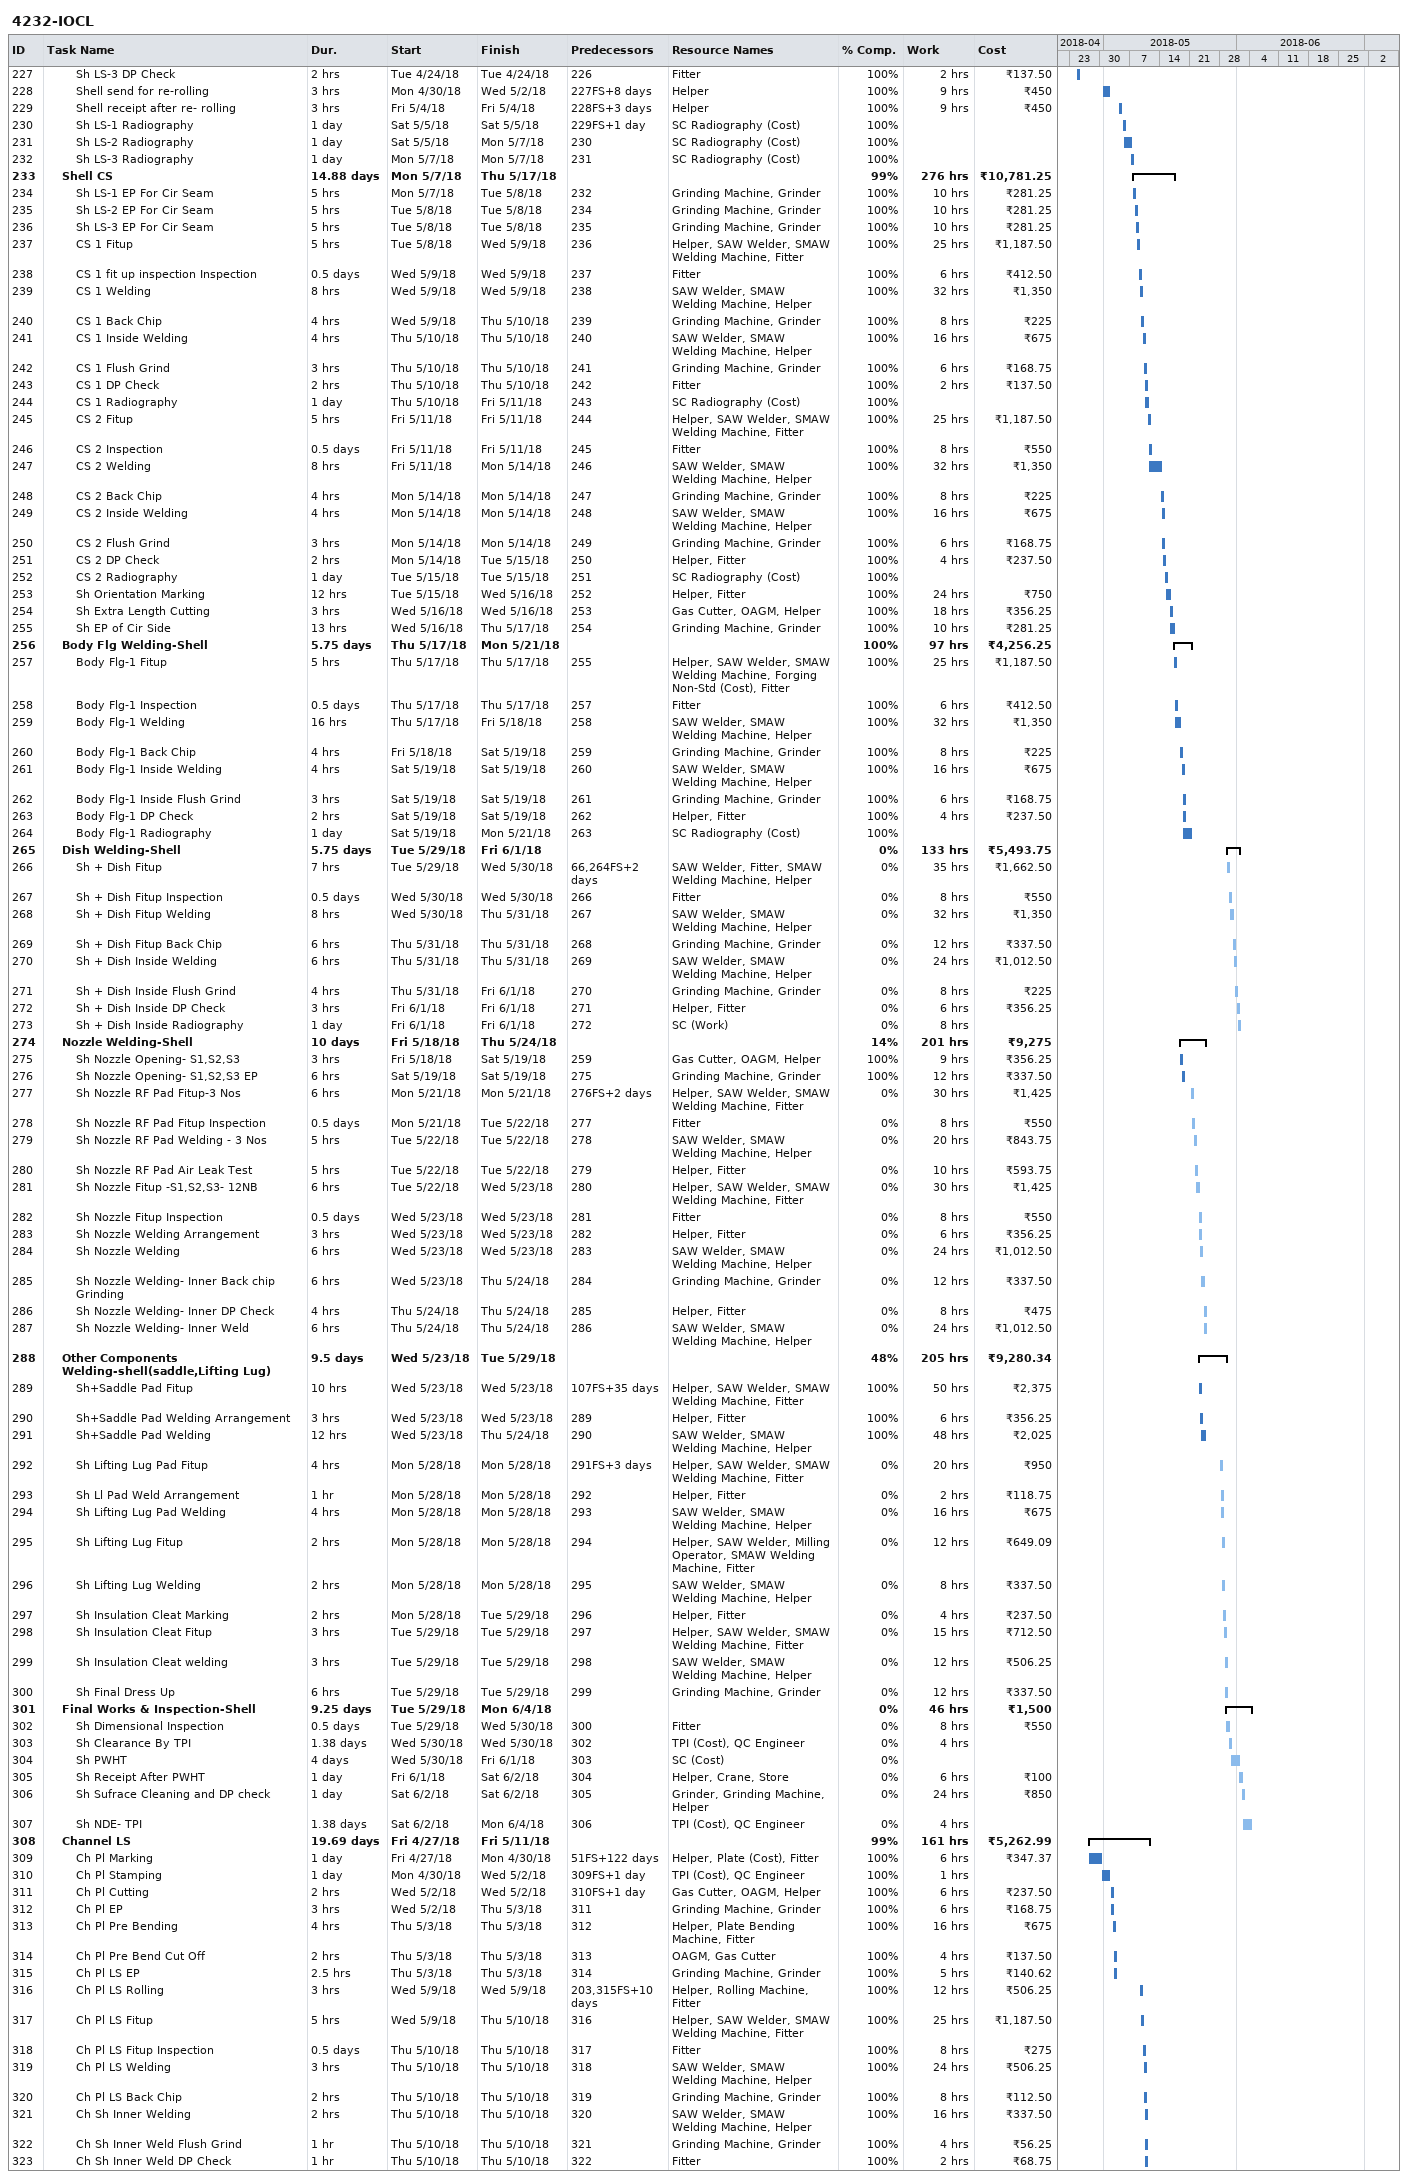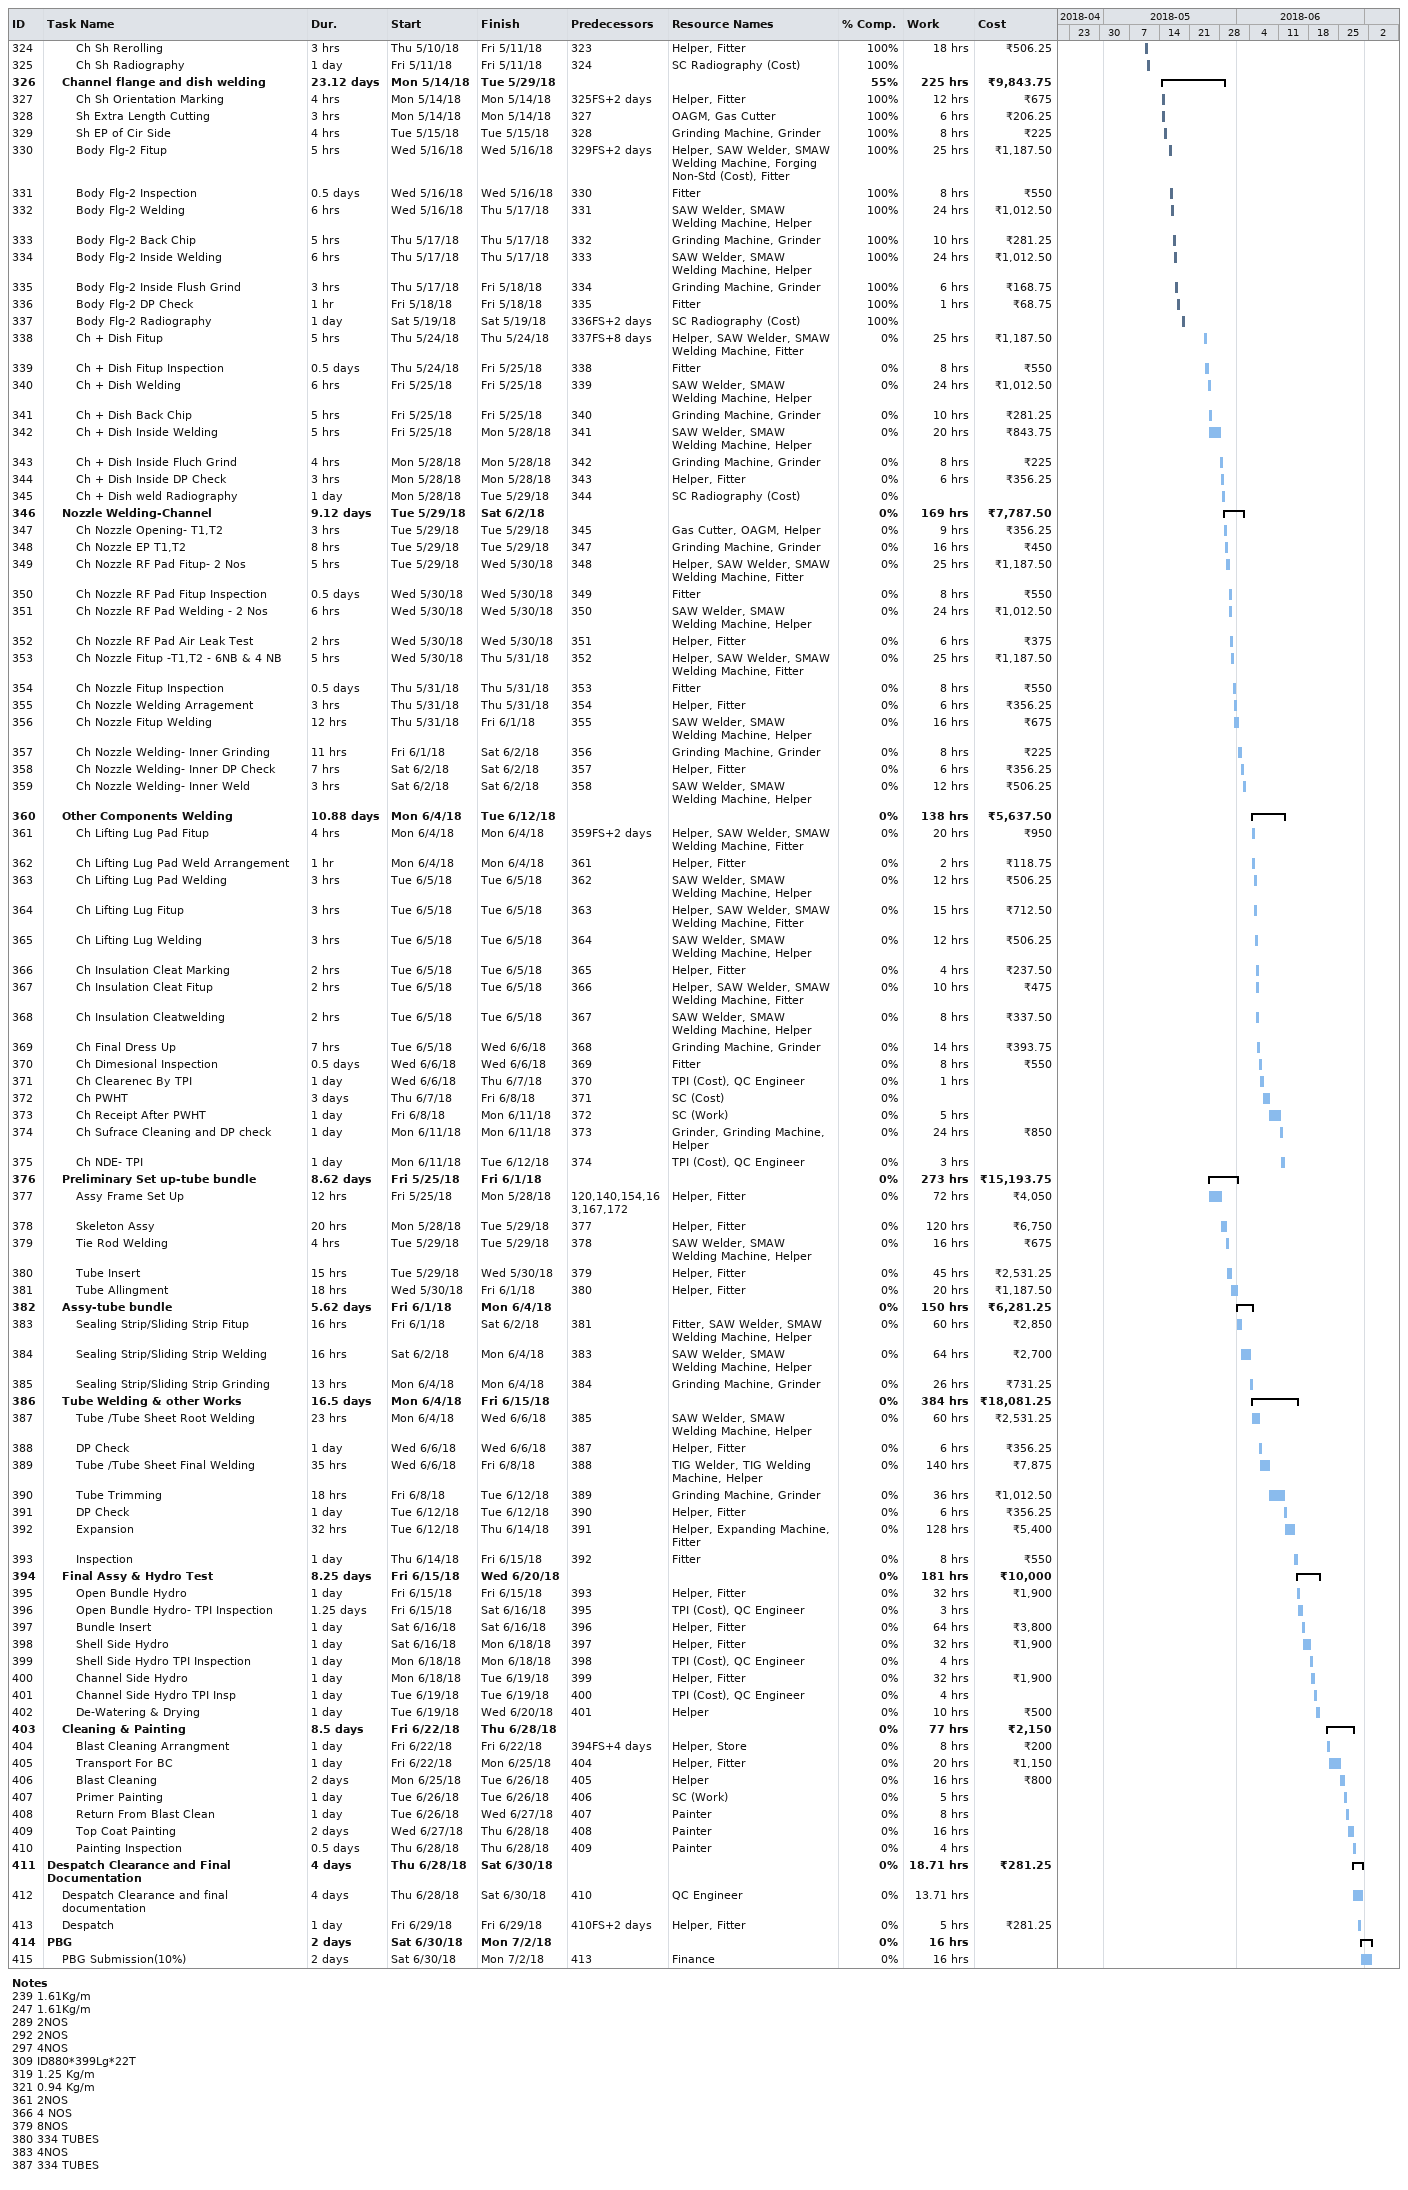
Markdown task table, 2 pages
4232-IOCL

| ID | Level | Task | Duration | Start | Finish | Predecessors | Resources | % complete | Work (h) | Cost (₹) |
|---|---|---|---|---|---|---|---|---|---|---|
| 227 | 3 | Sh LS-3 DP Check | 2h | 2018-04-24 | 2018-04-24 | 226 | Fitter | 100 | 2 | 137.50 |
| 228 | 3 | Shell send for re-rolling | 3h | 2018-04-30 | 2018-05-02 | 227FS+8d | Helper | 100 | 9 | 450 |
| 229 | 3 | Shell receipt after re- rolling | 3h | 2018-05-04 | 2018-05-04 | 228FS+3d | Helper | 100 | 9 | 450 |
| 230 | 3 | Sh LS-1 Radiography | 1d | 2018-05-05 | 2018-05-05 | 229FS+1d | SC Radiography (Cost) | 100 |  |  |
| 231 | 3 | Sh LS-2 Radiography | 1d | 2018-05-05 | 2018-05-07 | 230 | SC Radiography (Cost) | 100 |  |  |
| 232 | 3 | Sh LS-3 Radiography | 1d | 2018-05-07 | 2018-05-07 | 231 | SC Radiography (Cost) | 100 |  |  |
| 233 | 2 | **Shell CS** | 14.88d | 2018-05-07 | 2018-05-17 |  |  | 99 | 276 | 10781.25 |
| 234 | 3 | Sh LS-1 EP For Cir Seam | 5h | 2018-05-07 | 2018-05-08 | 232 | Grinding Machine, Grinder | 100 | 10 | 281.25 |
| 235 | 3 | Sh LS-2 EP For Cir Seam | 5h | 2018-05-08 | 2018-05-08 | 234 | Grinding Machine, Grinder | 100 | 10 | 281.25 |
| 236 | 3 | Sh LS-3 EP For Cir Seam | 5h | 2018-05-08 | 2018-05-08 | 235 | Grinding Machine, Grinder | 100 | 10 | 281.25 |
| 237 | 3 | CS 1 Fitup | 5h | 2018-05-08 | 2018-05-09 | 236 | Helper, SAW Welder, SMAW Welding Machine, Fitter | 100 | 25 | 1187.50 |
| 238 | 3 | CS 1 fit up inspection Inspection | 0.5d | 2018-05-09 | 2018-05-09 | 237 | Fitter | 100 | 6 | 412.50 |
| 239 | 3 | CS 1 Welding | 8h | 2018-05-09 | 2018-05-09 | 238 | SAW Welder, SMAW Welding Machine, Helper | 100 | 32 | 1350 |
| 240 | 3 | CS 1 Back Chip | 4h | 2018-05-09 | 2018-05-10 | 239 | Grinding Machine, Grinder | 100 | 8 | 225 |
| 241 | 3 | CS 1 Inside Welding | 4h | 2018-05-10 | 2018-05-10 | 240 | SAW Welder, SMAW Welding Machine, Helper | 100 | 16 | 675 |
| 242 | 3 | CS 1 Flush Grind | 3h | 2018-05-10 | 2018-05-10 | 241 | Grinding Machine, Grinder | 100 | 6 | 168.75 |
| 243 | 3 | CS 1 DP Check | 2h | 2018-05-10 | 2018-05-10 | 242 | Fitter | 100 | 2 | 137.50 |
| 244 | 3 | CS 1 Radiography | 1d | 2018-05-10 | 2018-05-11 | 243 | SC Radiography (Cost) | 100 |  |  |
| 245 | 3 | CS 2 Fitup | 5h | 2018-05-11 | 2018-05-11 | 244 | Helper, SAW Welder, SMAW Welding Machine, Fitter | 100 | 25 | 1187.50 |
| 246 | 3 | CS 2 Inspection | 0.5d | 2018-05-11 | 2018-05-11 | 245 | Fitter | 100 | 8 | 550 |
| 247 | 3 | CS 2 Welding | 8h | 2018-05-11 | 2018-05-14 | 246 | SAW Welder, SMAW Welding Machine, Helper | 100 | 32 | 1350 |
| 248 | 3 | CS 2 Back Chip | 4h | 2018-05-14 | 2018-05-14 | 247 | Grinding Machine, Grinder | 100 | 8 | 225 |
| 249 | 3 | CS 2 Inside Welding | 4h | 2018-05-14 | 2018-05-14 | 248 | SAW Welder, SMAW Welding Machine, Helper | 100 | 16 | 675 |
| 250 | 3 | CS 2 Flush Grind | 3h | 2018-05-14 | 2018-05-14 | 249 | Grinding Machine, Grinder | 100 | 6 | 168.75 |
| 251 | 3 | CS 2 DP Check | 2h | 2018-05-14 | 2018-05-15 | 250 | Helper, Fitter | 100 | 4 | 237.50 |
| 252 | 3 | CS 2 Radiography | 1d | 2018-05-15 | 2018-05-15 | 251 | SC Radiography (Cost) | 100 |  |  |
| 253 | 3 | Sh Orientation Marking | 12h | 2018-05-15 | 2018-05-16 | 252 | Helper, Fitter | 100 | 24 | 750 |
| 254 | 3 | Sh Extra Length Cutting | 3h | 2018-05-16 | 2018-05-16 | 253 | Gas Cutter, OAGM, Helper | 100 | 18 | 356.25 |
| 255 | 3 | Sh EP of Cir Side | 13h | 2018-05-16 | 2018-05-17 | 254 | Grinding Machine, Grinder | 100 | 10 | 281.25 |
| 256 | 2 | **Body Flg Welding-Shell** | 5.75d | 2018-05-17 | 2018-05-21 |  |  | 100 | 97 | 4256.25 |
| 257 | 3 | Body Flg-1 Fitup | 5h | 2018-05-17 | 2018-05-17 | 255 | Helper, SAW Welder, SMAW Welding Machine, Forging Non-Std (Cost), Fitter | 100 | 25 | 1187.50 |
| 258 | 3 | Body Flg-1 Inspection | 0.5d | 2018-05-17 | 2018-05-17 | 257 | Fitter | 100 | 6 | 412.50 |
| 259 | 3 | Body Flg-1 Welding | 16h | 2018-05-17 | 2018-05-18 | 258 | SAW Welder, SMAW Welding Machine, Helper | 100 | 32 | 1350 |
| 260 | 3 | Body Flg-1 Back Chip | 4h | 2018-05-18 | 2018-05-19 | 259 | Grinding Machine, Grinder | 100 | 8 | 225 |
| 261 | 3 | Body Flg-1 Inside Welding | 4h | 2018-05-19 | 2018-05-19 | 260 | SAW Welder, SMAW Welding Machine, Helper | 100 | 16 | 675 |
| 262 | 3 | Body Flg-1 Inside Flush Grind | 3h | 2018-05-19 | 2018-05-19 | 261 | Grinding Machine, Grinder | 100 | 6 | 168.75 |
| 263 | 3 | Body Flg-1 DP Check | 2h | 2018-05-19 | 2018-05-19 | 262 | Helper, Fitter | 100 | 4 | 237.50 |
| 264 | 3 | Body Flg-1 Radiography | 1d | 2018-05-19 | 2018-05-21 | 263 | SC Radiography (Cost) | 100 |  |  |
| 265 | 2 | **Dish Welding-Shell** | 5.75d | 2018-05-29 | 2018-06-01 |  |  | 0 | 133 | 5493.75 |
| 266 | 3 | Sh + Dish Fitup | 7h | 2018-05-29 | 2018-05-30 | 66, 264FS+2d | SAW Welder, Fitter, SMAW Welding Machine, Helper | 0 | 35 | 1662.50 |
| 267 | 3 | Sh + Dish Fitup Inspection | 0.5d | 2018-05-30 | 2018-05-30 | 266 | Fitter | 0 | 8 | 550 |
| 268 | 3 | Sh + Dish Fitup Welding | 8h | 2018-05-30 | 2018-05-31 | 267 | SAW Welder, SMAW Welding Machine, Helper | 0 | 32 | 1350 |
| 269 | 3 | Sh + Dish Fitup Back Chip | 6h | 2018-05-31 | 2018-05-31 | 268 | Grinding Machine, Grinder | 0 | 12 | 337.50 |
| 270 | 3 | Sh + Dish Inside Welding | 6h | 2018-05-31 | 2018-05-31 | 269 | SAW Welder, SMAW Welding Machine, Helper | 0 | 24 | 1012.50 |
| 271 | 3 | Sh + Dish Inside Flush Grind | 4h | 2018-05-31 | 2018-06-01 | 270 | Grinding Machine, Grinder | 0 | 8 | 225 |
| 272 | 3 | Sh + Dish Inside DP Check | 3h | 2018-06-01 | 2018-06-01 | 271 | Helper, Fitter | 0 | 6 | 356.25 |
| 273 | 3 | Sh + Dish Inside Radiography | 1d | 2018-06-01 | 2018-06-01 | 272 | SC (Work) | 0 | 8 |  |
| 274 | 2 | **Nozzle Welding-Shell** | 10d | 2018-05-18 | 2018-05-24 |  |  | 14 | 201 | 9275 |
| 275 | 3 | Sh Nozzle Opening- S1,S2,S3 | 3h | 2018-05-18 | 2018-05-19 | 259 | Gas Cutter, OAGM, Helper | 100 | 9 | 356.25 |
| 276 | 3 | Sh Nozzle Opening- S1,S2,S3 EP | 6h | 2018-05-19 | 2018-05-19 | 275 | Grinding Machine, Grinder | 100 | 12 | 337.50 |
| 277 | 3 | Sh Nozzle RF Pad Fitup-3 Nos | 6h | 2018-05-21 | 2018-05-21 | 276FS+2d | Helper, SAW Welder, SMAW Welding Machine, Fitter | 0 | 30 | 1425 |
| 278 | 3 | Sh Nozzle RF Pad Fitup Inspection | 0.5d | 2018-05-21 | 2018-05-22 | 277 | Fitter | 0 | 8 | 550 |
| 279 | 3 | Sh Nozzle RF Pad Welding - 3 Nos | 5h | 2018-05-22 | 2018-05-22 | 278 | SAW Welder, SMAW Welding Machine, Helper | 0 | 20 | 843.75 |
| 280 | 3 | Sh Nozzle RF Pad Air Leak Test | 5h | 2018-05-22 | 2018-05-22 | 279 | Helper, Fitter | 0 | 10 | 593.75 |
| 281 | 3 | Sh Nozzle Fitup -S1,S2,S3- 12NB | 6h | 2018-05-22 | 2018-05-23 | 280 | Helper, SAW Welder, SMAW Welding Machine, Fitter | 0 | 30 | 1425 |
| 282 | 3 | Sh Nozzle Fitup Inspection | 0.5d | 2018-05-23 | 2018-05-23 | 281 | Fitter | 0 | 8 | 550 |
| 283 | 3 | Sh Nozzle Welding Arrangement | 3h | 2018-05-23 | 2018-05-23 | 282 | Helper, Fitter | 0 | 6 | 356.25 |
| 284 | 3 | Sh Nozzle Welding | 6h | 2018-05-23 | 2018-05-23 | 283 | SAW Welder, SMAW Welding Machine, Helper | 0 | 24 | 1012.50 |
| 285 | 3 | Sh Nozzle Welding- Inner Back chip Grinding | 6h | 2018-05-23 | 2018-05-24 | 284 | Grinding Machine, Grinder | 0 | 12 | 337.50 |
| 286 | 3 | Sh Nozzle Welding- Inner DP Check | 4h | 2018-05-24 | 2018-05-24 | 285 | Helper, Fitter | 0 | 8 | 475 |
| 287 | 3 | Sh Nozzle Welding- Inner Weld | 6h | 2018-05-24 | 2018-05-24 | 286 | SAW Welder, SMAW Welding Machine, Helper | 0 | 24 | 1012.50 |
| 288 | 2 | **Other Components Welding-shell(saddle,Lifting Lug)** | 9.5d | 2018-05-23 | 2018-05-29 |  |  | 48 | 205 | 9280.34 |
| 289 | 3 | Sh+Saddle Pad Fitup | 10h | 2018-05-23 | 2018-05-23 | 107FS+35d | Helper, SAW Welder, SMAW Welding Machine, Fitter | 100 | 50 | 2375 |
| 290 | 3 | Sh+Saddle Pad Welding Arrangement | 3h | 2018-05-23 | 2018-05-23 | 289 | Helper, Fitter | 100 | 6 | 356.25 |
| 291 | 3 | Sh+Saddle Pad Welding | 12h | 2018-05-23 | 2018-05-24 | 290 | SAW Welder, SMAW Welding Machine, Helper | 100 | 48 | 2025 |
| 292 | 3 | Sh Lifting Lug Pad Fitup | 4h | 2018-05-28 | 2018-05-28 | 291FS+3d | Helper, SAW Welder, SMAW Welding Machine, Fitter | 0 | 20 | 950 |
| 293 | 3 | Sh Ll Pad Weld Arrangement | 1h | 2018-05-28 | 2018-05-28 | 292 | Helper, Fitter | 0 | 2 | 118.75 |
| 294 | 3 | Sh Lifting Lug Pad Welding | 4h | 2018-05-28 | 2018-05-28 | 293 | SAW Welder, SMAW Welding Machine, Helper | 0 | 16 | 675 |
| 295 | 3 | Sh Lifting Lug Fitup | 2h | 2018-05-28 | 2018-05-28 | 294 | Helper, SAW Welder, Milling Operator, SMAW Welding Machine, Fitter | 0 | 12 | 649.09 |
| 296 | 3 | Sh Lifting Lug Welding | 2h | 2018-05-28 | 2018-05-28 | 295 | SAW Welder, SMAW Welding Machine, Helper | 0 | 8 | 337.50 |
| 297 | 3 | Sh Insulation Cleat Marking | 2h | 2018-05-28 | 2018-05-29 | 296 | Helper, Fitter | 0 | 4 | 237.50 |
| 298 | 3 | Sh Insulation Cleat Fitup | 3h | 2018-05-29 | 2018-05-29 | 297 | Helper, SAW Welder, SMAW Welding Machine, Fitter | 0 | 15 | 712.50 |
| 299 | 3 | Sh Insulation Cleat welding | 3h | 2018-05-29 | 2018-05-29 | 298 | SAW Welder, SMAW Welding Machine, Helper | 0 | 12 | 506.25 |
| 300 | 3 | Sh Final Dress Up | 6h | 2018-05-29 | 2018-05-29 | 299 | Grinding Machine, Grinder | 0 | 12 | 337.50 |
| 301 | 2 | **Final Works & Inspection-Shell** | 9.25d | 2018-05-29 | 2018-06-04 |  |  | 0 | 46 | 1500 |
| 302 | 3 | Sh Dimensional Inspection | 0.5d | 2018-05-29 | 2018-05-30 | 300 | Fitter | 0 | 8 | 550 |
| 303 | 3 | Sh Clearance By TPI | 1.38d | 2018-05-30 | 2018-05-30 | 302 | TPI (Cost), QC Engineer | 0 | 4 |  |
| 304 | 3 | Sh PWHT | 4d | 2018-05-30 | 2018-06-01 | 303 | SC (Cost) | 0 |  |  |
| 305 | 3 | Sh Receipt After PWHT | 1d | 2018-06-01 | 2018-06-02 | 304 | Helper, Crane, Store | 0 | 6 | 100 |
| 306 | 3 | Sh Sufrace Cleaning and DP check | 1d | 2018-06-02 | 2018-06-02 | 305 | Grinder, Grinding Machine, Helper | 0 | 24 | 850 |
| 307 | 3 | Sh NDE- TPI | 1.38d | 2018-06-02 | 2018-06-04 | 306 | TPI (Cost), QC Engineer | 0 | 4 |  |
| 308 | 2 | **Channel LS** | 19.69d | 2018-04-27 | 2018-05-11 |  |  | 99 | 161 | 5262.99 |
| 309 | 3 | Ch Pl Marking | 1d | 2018-04-27 | 2018-04-30 | 51FS+122d | Helper, Plate (Cost), Fitter | 100 | 6 | 347.37 |
| 310 | 3 | Ch Pl Stamping | 1d | 2018-04-30 | 2018-05-02 | 309FS+1d | TPI (Cost), QC Engineer | 100 | 1 |  |
| 311 | 3 | Ch Pl Cutting | 2h | 2018-05-02 | 2018-05-02 | 310FS+1d | Gas Cutter, OAGM, Helper | 100 | 6 | 237.50 |
| 312 | 3 | Ch Pl EP | 3h | 2018-05-02 | 2018-05-03 | 311 | Grinding Machine, Grinder | 100 | 6 | 168.75 |
| 313 | 3 | Ch Pl Pre Bending | 4h | 2018-05-03 | 2018-05-03 | 312 | Helper, Plate Bending Machine, Fitter | 100 | 16 | 675 |
| 314 | 3 | Ch Pl Pre Bend Cut Off | 2h | 2018-05-03 | 2018-05-03 | 313 | OAGM, Gas Cutter | 100 | 4 | 137.50 |
| 315 | 3 | Ch Pl LS EP | 2.5h | 2018-05-03 | 2018-05-03 | 314 | Grinding Machine, Grinder | 100 | 5 | 140.62 |
| 316 | 3 | Ch Pl LS Rolling | 3h | 2018-05-09 | 2018-05-09 | 203, 315FS+10d | Helper, Rolling Machine, Fitter | 100 | 12 | 506.25 |
| 317 | 3 | Ch Pl LS Fitup | 5h | 2018-05-09 | 2018-05-10 | 316 | Helper, SAW Welder, SMAW Welding Machine, Fitter | 100 | 25 | 1187.50 |
| 318 | 3 | Ch Pl LS Fitup Inspection | 0.5d | 2018-05-10 | 2018-05-10 | 317 | Fitter | 100 | 8 | 275 |
| 319 | 3 | Ch Pl LS Welding | 3h | 2018-05-10 | 2018-05-10 | 318 | SAW Welder, SMAW Welding Machine, Helper | 100 | 24 | 506.25 |
| 320 | 3 | Ch Pl LS Back Chip | 2h | 2018-05-10 | 2018-05-10 | 319 | Grinding Machine, Grinder | 100 | 8 | 112.50 |
| 321 | 3 | Ch Sh Inner Welding | 2h | 2018-05-10 | 2018-05-10 | 320 | SAW Welder, SMAW Welding Machine, Helper | 100 | 16 | 337.50 |
| 322 | 3 | Ch Sh Inner Weld Flush Grind | 1h | 2018-05-10 | 2018-05-10 | 321 | Grinding Machine, Grinder | 100 | 4 | 56.25 |
| 323 | 3 | Ch Sh Inner Weld DP Check | 1h | 2018-05-10 | 2018-05-10 | 322 | Fitter | 100 | 2 | 68.75 |
| 324 | 3 | Ch Sh Rerolling | 3h | 2018-05-10 | 2018-05-11 | 323 | Helper, Fitter | 100 | 18 | 506.25 |
| 325 | 3 | Ch Sh Radiography | 1d | 2018-05-11 | 2018-05-11 | 324 | SC Radiography (Cost) | 100 |  |  |
| 326 | 2 | **Channel flange and dish welding** | 23.12d | 2018-05-14 | 2018-05-29 |  |  | 55 | 225 | 9843.75 |
| 327 | 3 | Ch Sh Orientation Marking | 4h | 2018-05-14 | 2018-05-14 | 325FS+2d | Helper, Fitter | 100 | 12 | 675 |
| 328 | 3 | Sh Extra Length Cutting | 3h | 2018-05-14 | 2018-05-14 | 327 | OAGM, Gas Cutter | 100 | 6 | 206.25 |
| 329 | 3 | Sh EP of Cir Side | 4h | 2018-05-15 | 2018-05-15 | 328 | Grinding Machine, Grinder | 100 | 8 | 225 |
| 330 | 3 | Body Flg-2 Fitup | 5h | 2018-05-16 | 2018-05-16 | 329FS+2d | Helper, SAW Welder, SMAW Welding Machine, Forging Non-Std (Cost), Fitter | 100 | 25 | 1187.50 |
| 331 | 3 | Body Flg-2 Inspection | 0.5d | 2018-05-16 | 2018-05-16 | 330 | Fitter | 100 | 8 | 550 |
| 332 | 3 | Body Flg-2 Welding | 6h | 2018-05-16 | 2018-05-17 | 331 | SAW Welder, SMAW Welding Machine, Helper | 100 | 24 | 1012.50 |
| 333 | 3 | Body Flg-2 Back Chip | 5h | 2018-05-17 | 2018-05-17 | 332 | Grinding Machine, Grinder | 100 | 10 | 281.25 |
| 334 | 3 | Body Flg-2 Inside Welding | 6h | 2018-05-17 | 2018-05-17 | 333 | SAW Welder, SMAW Welding Machine, Helper | 100 | 24 | 1012.50 |
| 335 | 3 | Body Flg-2 Inside Flush Grind | 3h | 2018-05-17 | 2018-05-18 | 334 | Grinding Machine, Grinder | 100 | 6 | 168.75 |
| 336 | 3 | Body Flg-2 DP Check | 1h | 2018-05-18 | 2018-05-18 | 335 | Fitter | 100 | 1 | 68.75 |
| 337 | 3 | Body Flg-2 Radiography | 1d | 2018-05-19 | 2018-05-19 | 336FS+2d | SC Radiography (Cost) | 100 |  |  |
| 338 | 3 | Ch + Dish Fitup | 5h | 2018-05-24 | 2018-05-24 | 337FS+8d | Helper, SAW Welder, SMAW Welding Machine, Fitter | 0 | 25 | 1187.50 |
| 339 | 3 | Ch + Dish Fitup Inspection | 0.5d | 2018-05-24 | 2018-05-25 | 338 | Fitter | 0 | 8 | 550 |
| 340 | 3 | Ch + Dish Welding | 6h | 2018-05-25 | 2018-05-25 | 339 | SAW Welder, SMAW Welding Machine, Helper | 0 | 24 | 1012.50 |
| 341 | 3 | Ch + Dish Back Chip | 5h | 2018-05-25 | 2018-05-25 | 340 | Grinding Machine, Grinder | 0 | 10 | 281.25 |
| 342 | 3 | Ch + Dish Inside Welding | 5h | 2018-05-25 | 2018-05-28 | 341 | SAW Welder, SMAW Welding Machine, Helper | 0 | 20 | 843.75 |
| 343 | 3 | Ch + Dish Inside Fluch Grind | 4h | 2018-05-28 | 2018-05-28 | 342 | Grinding Machine, Grinder | 0 | 8 | 225 |
| 344 | 3 | Ch + Dish Inside DP Check | 3h | 2018-05-28 | 2018-05-28 | 343 | Helper, Fitter | 0 | 6 | 356.25 |
| 345 | 3 | Ch + Dish weld Radiography | 1d | 2018-05-28 | 2018-05-29 | 344 | SC Radiography (Cost) | 0 |  |  |
| 346 | 2 | **Nozzle Welding-Channel** | 9.12d | 2018-05-29 | 2018-06-02 |  |  | 0 | 169 | 7787.50 |
| 347 | 3 | Ch Nozzle Opening- T1,T2 | 3h | 2018-05-29 | 2018-05-29 | 345 | Gas Cutter, OAGM, Helper | 0 | 9 | 356.25 |
| 348 | 3 | Ch Nozzle EP T1,T2 | 8h | 2018-05-29 | 2018-05-29 | 347 | Grinding Machine, Grinder | 0 | 16 | 450 |
| 349 | 3 | Ch Nozzle RF Pad Fitup- 2 Nos | 5h | 2018-05-29 | 2018-05-30 | 348 | Helper, SAW Welder, SMAW Welding Machine, Fitter | 0 | 25 | 1187.50 |
| 350 | 3 | Ch Nozzle RF Pad Fitup Inspection | 0.5d | 2018-05-30 | 2018-05-30 | 349 | Fitter | 0 | 8 | 550 |
| 351 | 3 | Ch Nozzle RF Pad Welding - 2 Nos | 6h | 2018-05-30 | 2018-05-30 | 350 | SAW Welder, SMAW Welding Machine, Helper | 0 | 24 | 1012.50 |
| 352 | 3 | Ch Nozzle RF Pad Air Leak Test | 2h | 2018-05-30 | 2018-05-30 | 351 | Helper, Fitter | 0 | 6 | 375 |
| 353 | 3 | Ch Nozzle Fitup -T1,T2 - 6NB & 4 NB | 5h | 2018-05-30 | 2018-05-31 | 352 | Helper, SAW Welder, SMAW Welding Machine, Fitter | 0 | 25 | 1187.50 |
| 354 | 3 | Ch Nozzle Fitup Inspection | 0.5d | 2018-05-31 | 2018-05-31 | 353 | Fitter | 0 | 8 | 550 |
| 355 | 3 | Ch Nozzle Welding Arragement | 3h | 2018-05-31 | 2018-05-31 | 354 | Helper, Fitter | 0 | 6 | 356.25 |
| 356 | 3 | Ch Nozzle Fitup Welding | 12h | 2018-05-31 | 2018-06-01 | 355 | SAW Welder, SMAW Welding Machine, Helper | 0 | 16 | 675 |
| 357 | 3 | Ch Nozzle Welding- Inner Grinding | 11h | 2018-06-01 | 2018-06-02 | 356 | Grinding Machine, Grinder | 0 | 8 | 225 |
| 358 | 3 | Ch Nozzle Welding- Inner DP Check | 7h | 2018-06-02 | 2018-06-02 | 357 | Helper, Fitter | 0 | 6 | 356.25 |
| 359 | 3 | Ch Nozzle Welding- Inner Weld | 3h | 2018-06-02 | 2018-06-02 | 358 | SAW Welder, SMAW Welding Machine, Helper | 0 | 12 | 506.25 |
| 360 | 2 | **Other Components Welding** | 10.88d | 2018-06-04 | 2018-06-12 |  |  | 0 | 138 | 5637.50 |
| 361 | 3 | Ch Lifting Lug Pad Fitup | 4h | 2018-06-04 | 2018-06-04 | 359FS+2d | Helper, SAW Welder, SMAW Welding Machine, Fitter | 0 | 20 | 950 |
| 362 | 3 | Ch Lifting Lug Pad Weld Arrangement | 1h | 2018-06-04 | 2018-06-04 | 361 | Helper, Fitter | 0 | 2 | 118.75 |
| 363 | 3 | Ch Lifting Lug Pad Welding | 3h | 2018-06-05 | 2018-06-05 | 362 | SAW Welder, SMAW Welding Machine, Helper | 0 | 12 | 506.25 |
| 364 | 3 | Ch Lifting Lug Fitup | 3h | 2018-06-05 | 2018-06-05 | 363 | Helper, SAW Welder, SMAW Welding Machine, Fitter | 0 | 15 | 712.50 |
| 365 | 3 | Ch Lifting Lug Welding | 3h | 2018-06-05 | 2018-06-05 | 364 | SAW Welder, SMAW Welding Machine, Helper | 0 | 12 | 506.25 |
| 366 | 3 | Ch Insulation Cleat Marking | 2h | 2018-06-05 | 2018-06-05 | 365 | Helper, Fitter | 0 | 4 | 237.50 |
| 367 | 3 | Ch Insulation Cleat Fitup | 2h | 2018-06-05 | 2018-06-05 | 366 | Helper, SAW Welder, SMAW Welding Machine, Fitter | 0 | 10 | 475 |
| 368 | 3 | Ch Insulation Cleatwelding | 2h | 2018-06-05 | 2018-06-05 | 367 | SAW Welder, SMAW Welding Machine, Helper | 0 | 8 | 337.50 |
| 369 | 3 | Ch Final Dress Up | 7h | 2018-06-05 | 2018-06-06 | 368 | Grinding Machine, Grinder | 0 | 14 | 393.75 |
| 370 | 3 | Ch Dimesional Inspection | 0.5d | 2018-06-06 | 2018-06-06 | 369 | Fitter | 0 | 8 | 550 |
| 371 | 3 | Ch Clearenec By TPI | 1d | 2018-06-06 | 2018-06-07 | 370 | TPI (Cost), QC Engineer | 0 | 1 |  |
| 372 | 3 | Ch PWHT | 3d | 2018-06-07 | 2018-06-08 | 371 | SC (Cost) | 0 |  |  |
| 373 | 3 | Ch Receipt After PWHT | 1d | 2018-06-08 | 2018-06-11 | 372 | SC (Work) | 0 | 5 |  |
| 374 | 3 | Ch Sufrace Cleaning and DP check | 1d | 2018-06-11 | 2018-06-11 | 373 | Grinder, Grinding Machine, Helper | 0 | 24 | 850 |
| 375 | 3 | Ch NDE- TPI | 1d | 2018-06-11 | 2018-06-12 | 374 | TPI (Cost), QC Engineer | 0 | 3 |  |
| 376 | 2 | **Preliminary Set up-tube bundle** | 8.62d | 2018-05-25 | 2018-06-01 |  |  | 0 | 273 | 15193.75 |
| 377 | 3 | Assy Frame Set Up | 12h | 2018-05-25 | 2018-05-28 | 120, 140, 154, 163, 167, 172 | Helper, Fitter | 0 | 72 | 4050 |
| 378 | 3 | Skeleton Assy | 20h | 2018-05-28 | 2018-05-29 | 377 | Helper, Fitter | 0 | 120 | 6750 |
| 379 | 3 | Tie Rod Welding | 4h | 2018-05-29 | 2018-05-29 | 378 | SAW Welder, SMAW Welding Machine, Helper | 0 | 16 | 675 |
| 380 | 3 | Tube Insert | 15h | 2018-05-29 | 2018-05-30 | 379 | Helper, Fitter | 0 | 45 | 2531.25 |
| 381 | 3 | Tube Allingment | 18h | 2018-05-30 | 2018-06-01 | 380 | Helper, Fitter | 0 | 20 | 1187.50 |
| 382 | 2 | **Assy-tube bundle** | 5.62d | 2018-06-01 | 2018-06-04 |  |  | 0 | 150 | 6281.25 |
| 383 | 3 | Sealing Strip/Sliding Strip Fitup | 16h | 2018-06-01 | 2018-06-02 | 381 | Fitter, SAW Welder, SMAW Welding Machine, Helper | 0 | 60 | 2850 |
| 384 | 3 | Sealing Strip/Sliding Strip Welding | 16h | 2018-06-02 | 2018-06-04 | 383 | SAW Welder, SMAW Welding Machine, Helper | 0 | 64 | 2700 |
| 385 | 3 | Sealing Strip/Sliding Strip Grinding | 13h | 2018-06-04 | 2018-06-04 | 384 | Grinding Machine, Grinder | 0 | 26 | 731.25 |
| 386 | 2 | **Tube Welding & other Works** | 16.5d | 2018-06-04 | 2018-06-15 |  |  | 0 | 384 | 18081.25 |
| 387 | 3 | Tube /Tube Sheet Root Welding | 23h | 2018-06-04 | 2018-06-06 | 385 | SAW Welder, SMAW Welding Machine, Helper | 0 | 60 | 2531.25 |
| 388 | 3 | DP Check | 1d | 2018-06-06 | 2018-06-06 | 387 | Helper, Fitter | 0 | 6 | 356.25 |
| 389 | 3 | Tube /Tube Sheet Final Welding | 35h | 2018-06-06 | 2018-06-08 | 388 | TIG Welder, TIG Welding Machine, Helper | 0 | 140 | 7875 |
| 390 | 3 | Tube Trimming | 18h | 2018-06-08 | 2018-06-12 | 389 | Grinding Machine, Grinder | 0 | 36 | 1012.50 |
| 391 | 3 | DP Check | 1d | 2018-06-12 | 2018-06-12 | 390 | Helper, Fitter | 0 | 6 | 356.25 |
| 392 | 3 | Expansion | 32h | 2018-06-12 | 2018-06-14 | 391 | Helper, Expanding Machine, Fitter | 0 | 128 | 5400 |
| 393 | 3 | Inspection | 1d | 2018-06-14 | 2018-06-15 | 392 | Fitter | 0 | 8 | 550 |
| 394 | 2 | **Final Assy & Hydro Test** | 8.25d | 2018-06-15 | 2018-06-20 |  |  | 0 | 181 | 10000 |
| 395 | 3 | Open Bundle Hydro | 1d | 2018-06-15 | 2018-06-15 | 393 | Helper, Fitter | 0 | 32 | 1900 |
| 396 | 3 | Open Bundle Hydro- TPI Inspection | 1.25d | 2018-06-15 | 2018-06-16 | 395 | TPI (Cost), QC Engineer | 0 | 3 |  |
| 397 | 3 | Bundle Insert | 1d | 2018-06-16 | 2018-06-16 | 396 | Helper, Fitter | 0 | 64 | 3800 |
| 398 | 3 | Shell Side Hydro | 1d | 2018-06-16 | 2018-06-18 | 397 | Helper, Fitter | 0 | 32 | 1900 |
| 399 | 3 | Shell Side Hydro TPI Inspection | 1d | 2018-06-18 | 2018-06-18 | 398 | TPI (Cost), QC Engineer | 0 | 4 |  |
| 400 | 3 | Channel Side Hydro | 1d | 2018-06-18 | 2018-06-19 | 399 | Helper, Fitter | 0 | 32 | 1900 |
| 401 | 3 | Channel Side Hydro TPI Insp | 1d | 2018-06-19 | 2018-06-19 | 400 | TPI (Cost), QC Engineer | 0 | 4 |  |
| 402 | 3 | De-Watering & Drying | 1d | 2018-06-19 | 2018-06-20 | 401 | Helper | 0 | 10 | 500 |
| 403 | 2 | **Cleaning & Painting** | 8.5d | 2018-06-22 | 2018-06-28 |  |  | 0 | 77 | 2150 |
| 404 | 3 | Blast Cleaning Arrangment | 1d | 2018-06-22 | 2018-06-22 | 394FS+4d | Helper, Store | 0 | 8 | 200 |
| 405 | 3 | Transport For BC | 1d | 2018-06-22 | 2018-06-25 | 404 | Helper, Fitter | 0 | 20 | 1150 |
| 406 | 3 | Blast Cleaning | 2d | 2018-06-25 | 2018-06-26 | 405 | Helper | 0 | 16 | 800 |
| 407 | 3 | Primer Painting | 1d | 2018-06-26 | 2018-06-26 | 406 | SC (Work) | 0 | 5 |  |
| 408 | 3 | Return From Blast Clean | 1d | 2018-06-26 | 2018-06-27 | 407 | Painter | 0 | 8 |  |
| 409 | 3 | Top Coat Painting | 2d | 2018-06-27 | 2018-06-28 | 408 | Painter | 0 | 16 |  |
| 410 | 3 | Painting Inspection | 0.5d | 2018-06-28 | 2018-06-28 | 409 | Painter | 0 | 4 |  |
| 411 | 1 | **Despatch Clearance and Final Documentation** | 4d | 2018-06-28 | 2018-06-30 |  |  | 0 | 18.71 | 281.25 |
| 412 | 2 | Despatch Clearance and final documentation | 4d | 2018-06-28 | 2018-06-30 | 410 | QC Engineer | 0 | 13.71 |  |
| 413 | 2 | Despatch | 1d | 2018-06-29 | 2018-06-29 | 410FS+2d | Helper, Fitter | 0 | 5 | 281.25 |
| 414 | 1 | **PBG** | 2d | 2018-06-30 | 2018-07-02 |  |  | 0 | 16 |  |
| 415 | 2 | PBG Submission(10%) | 2d | 2018-06-30 | 2018-07-02 | 413 | Finance | 0 | 16 |  |

Notes
- 239: 1.61Kg/m
- 247: 1.61Kg/m
- 289: 2NOS
- 292: 2NOS
- 297: 4NOS
- 309: ID880*399Lg*22T
- 319: 1.25 Kg/m
- 321: 0.94 Kg/m
- 361: 2NOS
- 366: 4 NOS
- 379: 8NOS
- 380: 334 TUBES
- 383: 4NOS
- 387: 334 TUBES
